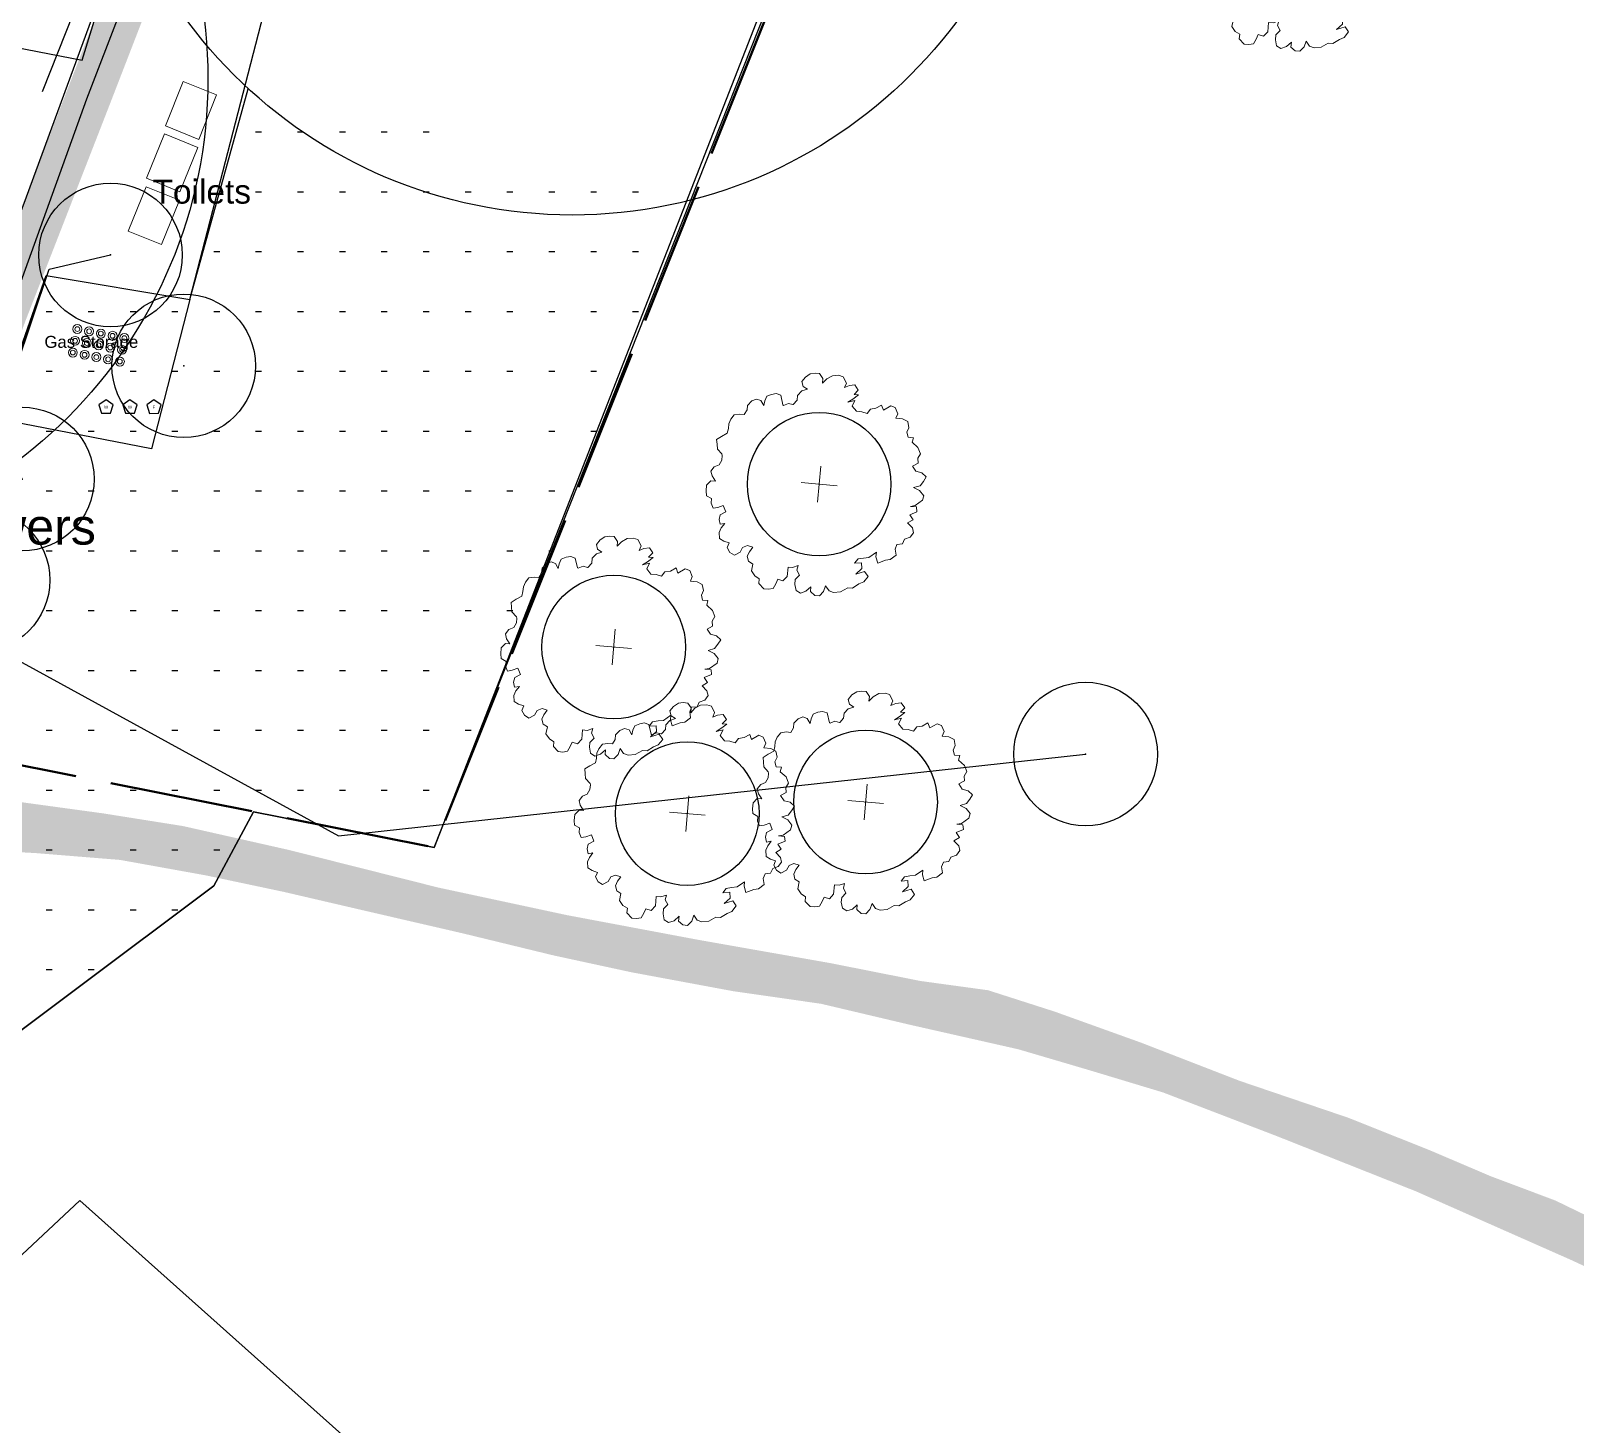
# Model space of a CAD drawing. Header units: metres. Extents: x 372109 to 376137, y 236217 to 239160.
# Drawn here: x 374267.7 to 374396.8, y 237912 to 238028.4 of the extents above; entities that cross this region are included whole.
import ezdxf

# ---------------------------------------------------------------- set-up
doc = ezdxf.new("R2010")
doc.units = ezdxf.units.M
doc.header["$MEASUREMENT"] = 0
doc.header["$PDMODE"] = 32
doc.header["$PDSIZE"] = 12
doc.linetypes.add('ACAD_ISO02W100', pattern=[15, 12, -3])
for name, color, linetype, lineweight, true_color in [('Areas ... Backstage', 16, 'Continuous', 25, 0x800000), ('Areas ... Camping', 96, 'Continuous', 25, 0x008000), ('Fire ... Foam Extinguisher', 3, 'Continuous', 25, 0x00ff00), ('Fire ... Water Extinguisher', 1, 'Continuous', 25, 0xff0000), ('Heras (internal)', 16, 'Continuous', 25, 0x800000), ('Heras (perimeter)', 16, 'Continuous', 25, 0x800000), ('Labels', 18, 'Continuous', 25, 0x000000), ('License ... License Boundary', 1, 'ACAD_ISO02W100', 50, 0xff0000), ('Lighting ... Festoon', 4, 'Continuous', 25, 0x00ffff), ('Natural ... Tree Stumps', 56, 'Continuous', 25, 0x808000), ('Natural ... Tree Symbols', 96, 'Continuous', 5, 0x008000), ('Natural ... Trees', 96, 'Continuous', 25, 0x008000), ('Natural ... Water', 176, 'Continuous', 25, 0x000080), ('NOC ... DK Radius', 216, 'Continuous', 25, 0x800080), ('Paths ... Fire', 253, 'Continuous', 25, 0xa0a0a4), ('Paths ... Roads', 56, 'Continuous', 25, 0x808000), ('Power ... 32', 5, 'Continuous', 25, 0x0000ff), ('Power ... Distro', 3, 'Continuous', 25, 0x00ff00), ('Services ... Water Lines', 5, 'Continuous', 25, 0x0000ff), ('Services ... Water Points', 5, 'Continuous', 25, 0x0000ff), ('Streets', 18, 'Continuous', 25, 0x000000), ('Structures', 18, 'Continuous', 18, 0x000000), ('Structures ... Internal', 9, 'Continuous', 0, 0xc0c0c0), ('Water ... Labels', 136, 'Continuous', 25, 0x008080), ('Water ... Points', 136, 'Continuous', 25, 0x008080)]:
    doc.layers.add(name, color=color, linetype=linetype, lineweight=lineweight, true_color=true_color)
doc.styles.add('textstyle122', font='Arial.ttf')
doc.styles.add('textstyle16', font='Arial.ttf')
doc.styles.add('textstyle17', font='Arial.ttf')
doc.styles.add('textstyle172', font='Arial.ttf')
doc.styles.add('textstyle68', font='Arial.ttf')

# ---------------------------------------------------------------- blocks, each defined once
blk = doc.blocks.new('Fire Extinguisher - Water')
at = {"layer": 'Fire ... Water Extinguisher'}
for p, q in [((0, 0.62), (-0.59, 0.19)), ((-0.59, 0.19), (-0.37, -0.5)), ((0.59, 0.19), (0, 0.62)), ((0.37, -0.5), (0.59, 0.19)), ((-0.37, -0.5), (0.37, -0.5))]:
    blk.add_line(p, q, dxfattribs=at)
at = {"layer": 'Fire ... Water Extinguisher', "insert": (0, 0), "char_height": 0.05, "attachment_point": 5, "style": 'textstyle17'}
blk.add_mtext('\\H0.25;W', dxfattribs=at)
blk = doc.blocks.new('Fire Extinguisher - Foam')
at = {"layer": 'Fire ... Foam Extinguisher'}
for p, q in [((-0.01, 0.63), (-0.6, 0.19)), ((-0.6, 0.19), (-0.37, -0.52)), ((0.6, 0.2), (-0.01, 0.63)), ((0.38, -0.51), (0.6, 0.2)), ((-0.37, -0.52), (0.38, -0.51))]:
    blk.add_line(p, q, dxfattribs=at)
at = {"layer": 'Fire ... Foam Extinguisher', "insert": (0, 0), "char_height": 1, "attachment_point": 5, "style": 'textstyle16'}
blk.add_mtext('\\H0.25;F', dxfattribs=at)
blk = doc.blocks.new('Tree')
at = {"layer": 'Natural ... Tree Symbols', "linetype": 'ByBlock'}
for p, q in [((0, -1.5), (0, 1.5)), ((-1.5, 0), (1.5, 0))]:
    blk.add_line(p, q, dxfattribs=at)
blk.add_lwpolyline([(-0.97, -7.72), (-1.22, -7.33), (-1.15, -6.93), (-1.6, -7.13), (-1.99, -7.13), (-1.99, -7.91), (-2.31, -8.32), (-2.76, -8.22), (-2.89, -8.61), (-3.08, -9.01), (-3.47, -9.11), (-3.85, -9.11), (-4.3, -8.71), (-4.3, -8.32), (-4.69, -8.11), (-5.01, -7.72), (-4.94, -7.13), (-5.32, -6.93), (-5.46, -6.53), (-5.32, -6.14), (-5.07, -5.74), (-5.52, -5.64), (-5.91, -5.83), (-6.09, -6.24), (-6.54, -6.53), (-6.93, -6.33), (-7.19, -5.94), (-7.06, -5.55), (-7.51, -5.44), (-7.89, -5.25), (-7.96, -4.75), (-7.83, -4.36), (-7.57, -3.96), (-7.96, -4.06), (-8.08, -3.66), (-8.02, -3.27), (-7.57, -2.97), (-7.83, -2.47), (-8.28, -2.67), (-8.66, -2.77), (-8.86, -2.37), (-8.86, -1.98), (-9.3, -1.78), (-9.36, -1.39), (-9.36, -0.89), (-9.04, -0.5), (-8.66, -0.5), (-8.98, -0.09), (-9.11, 0.3), (-8.86, 0.69), (-8.47, 0.89), (-8.28, 1.3), (-8.28, 1.69), (-8.32, 1.81), (-8.73, 2.18), (-8.79, 2.58), (-8.86, 2.97), (-8.47, 3.27), (-8.02, 3.57), (-7.96, 3.96), (-7.96, 4.36), (-7.83, 4.76), (-7.57, 5.15), (-7.12, 5.25), (-6.74, 5.25), (-6.54, 5.65), (-6.54, 6.04), (-6.22, 6.44), (-5.84, 6.63), (-5.46, 6.54), (-5.19, 6.14), (-5.14, 6.54), (-5.01, 6.93), (-4.62, 7.13), (-4.24, 7.23), (-3.85, 7.13), (-3.59, 6.34), (-3.53, 6.3), (-3.14, 6.5), (-2.76, 6.44), (-2.73, 6.44), (-2.44, 6.83), (-2.44, 7.23), (-2.12, 7.63), (-1.67, 7.82), (-2.05, 8.02), (-2.19, 8.42), (-1.92, 8.82), (-1.54, 9.12), (-1.15, 9.21), (-0.77, 9.21), (-0.45, 8.82), (-0.45, 8.42), (-0.13, 8.82), (0.32, 9.12), (0.83, 9.21), (1.22, 9.12), (1.54, 8.62), (1.41, 8.22), (1.8, 8.42), (2.25, 8.52), (2.57, 8.12), (2.25, 7.73), (2.63, 7.73), (2.18, 7.33), (1.8, 7.04), (2.37, 7.23), (2.18, 6.74), (2.57, 6.34), (3.02, 6.34), (3.47, 6.24), (3.72, 6.63), (4.17, 6.74), (4.62, 7.04), (4.81, 6.63), (5.39, 7.04), (5.77, 6.93), (6.03, 6.44), (5.9, 6.04), (6.47, 6.04), (6.92, 5.85), (7.06, 5.35), (6.92, 4.96), (7.06, 4.55), (7.51, 4.55), (7.44, 4.16), (7.96, 3.77), (8.21, 3.27), (8.02, 2.88), (8.08, 2.47), (7.64, 2.18), (7.96, 1.78), (8.47, 1.69), (8.86, 1.39), (8.66, 0.99), (8.41, 0.6), (7.89, 0.41), (8.41, 0.2), (8.79, -0.2), (8.72, -0.59), (8.14, -1.09), (7.76, -1.19), (8.27, -1.19), (8.34, -1.58), (7.76, -1.88), (8.08, -2.28), (7.64, -2.58), (8.08, -2.97), (8.21, -3.36), (7.96, -3.75), (7.51, -3.96), (7.37, -4.36), (6.92, -4.45), (6.8, -4.85), (6.92, -5.34), (6.47, -5.74), (6.09, -5.83), (5.45, -6.14), (5.26, -5.64), (5.26, -5.25), (4.68, -5.74), (4.23, -5.83), (3.78, -5.94), (3.53, -6.33), (4.1, -6.24), (4.17, -6.72), (3.72, -7.22), (4.42, -6.93), (4.75, -7.33), (4.42, -7.82), (4.04, -8.02), (3.53, -8.41), (3.14, -8.41), (2.57, -8.8), (1.99, -8.91), (1.6, -8.8), (1.28, -8.41), (1.15, -8.91), (0.83, -9.3), (0.45, -9.3), (0.06, -9.01), (0.06, -8.61), (-0.32, -9.01), (-0.77, -9.21), (-1.15, -9.01), (-1.29, -8.52), (-1.29, -8.11)], close=True, dxfattribs=at)
blk = doc.blocks.new('Composting Toilet 3-bay')
at = {"layer": 'Structures', "flags": 128}
blk.add_lwpolyline([(-2, -1.5), (2, -1.5), (2, 1.5), (-2, 1.5)], close=True, dxfattribs=at)
blk = doc.blocks.new('47kg gas cylinder')
at = {"layer": 'Structures ... Internal'}
for radius in [0.375, 0.2]:
    blk.add_circle((0, 0), radius, dxfattribs=at)

msp = doc.modelspace()

# ---------------------------------------------------------------- hatches: boundary and pattern name
at = {"layer": 'Areas ... Backstage', "transparency": 33554687}
h = msp.add_hatch(dxfattribs=at)
h.set_pattern_fill('ACAD_ISO07W100', color=256, style=0, pattern_type=0)
h.set_pattern_definition([(0, (0, 0), (0, 5), [0.5, -3])])
h.paths.add_polyline_path([(374199.22, 238005.1), (374239.41, 237997.06), (374242.82, 238007.54), (374250.12, 238005.36), (374248.52, 238000.99), (374259.98, 237996.91), (374265, 237996), (374269, 238008), (374281, 238006), (374286, 238024), (374322.88, 238014.31), (374301.43, 237960.2), (374286.33, 237963.18), (374283, 237957), (374236.72, 237922.36), (374227.59, 237924.16), (374225.21, 237917.77), (374224.02, 237917.69), (374189.48, 237925.74), (374149, 237935), (374152, 237952), (374185, 237946)], flags=0)
at = {"layer": 'Paths ... Roads', "transparency": 33554687}
for points in [[(374158.92, 238195.58), (374159.41, 238192.26), (374171.23, 238194.13), (374186.78, 238196.07), (374196.98, 238197.2), (374209.61, 238198.66), (374219.82, 238200.12), (374232.13, 238200.69), (374240.79, 238200.12), (374249.21, 238199.15), (374258.53, 238197.61), (374268.97, 238195.18), (374277.8, 238192.43), (374289.3, 238188.46), (374296.99, 238184.9), (374305.09, 238179.87), (374310.27, 238173.23), (374311.81, 238168.21), (374312.05, 238164.25), (374311.65, 238159.55), (374310.51, 238151.78), (374309.14, 238144.97), (374307.11, 238136.15), (374304.2, 238125.13), (374301.2, 238112.83), (374296.91, 238097.12), (374293.67, 238086.1), (374289.54, 238073.47), (374282.74, 238054.12), (374276.34, 238037.92), (374269.94, 238021.4), (374264.68, 238007.64), (374253.91, 237977.43), (374246.95, 237959.7), (374239.74, 237941.72), (374236.82, 237936.86), (374235.28, 237935.89), (374233.18, 237935.24), (374231.32, 237935.73), (374224.84, 237938.64), (374221.6, 237932.73), (374224.76, 237929.65), (374227.19, 237926.74), (374229.13, 237923.01), (374228, 237917.75), (374222.65, 237904.63), (374213.99, 237880.99), (374207.59, 237862.52), (374202.81, 237851.11), (374197.63, 237840.34), (374191.64, 237829.81), (374187.75, 237823.65), (374182.89, 237818.96), (374179.73, 237817.01), (374186.78, 237813.94), (374189.53, 237818.88), (374194.39, 237825.52), (374200.63, 237834.02), (374203.95, 237840.98), (374205.16, 237846.09), (374208.56, 237853.94), (374211.88, 237862.36), (374215.69, 237873.05), (374223.7, 237894.51), (374230.02, 237908.11), (374233.02, 237913.38), (374236.42, 237923.58), (374241.44, 237936.38), (374247.92, 237952.17), (374250.35, 237957.51), (374255.69, 237972.25), (374260.55, 237985.93), (374267.27, 238004.23), (374274.15, 238021.89), (374283.3, 238045.53), (374288.89, 238060.68), (374295.45, 238081.08), (374300.07, 238095.25), (374304.28, 238110.48), (374307.44, 238124.57), (374312.13, 238143.6), (374315.53, 238157.61), (374316.75, 238166.43), (374317.48, 238171.37), (374316.83, 238175.83), (374311.08, 238181.49), (374307.68, 238182.95), (374300.71, 238186.76), (374288.32, 238191.94), (374275.45, 238196.39), (374263.46, 238199.71), (374247.03, 238202.63), (374236.26, 238203.76), (374224.84, 238204.01), (374213.66, 238203.12), (374189.78, 238200.36), (374170.42, 238197.04)], [(374255.37, 237971.48), (374250.31, 237957.51), (374252.29, 237959.17), (374254.72, 237960.34), (374260.19, 237960.18), (374268.12, 237959.74), (374275.17, 237959.17), (374282.33, 237957.88), (374288.85, 237956.5), (374295.65, 237954.92), (374303.87, 237953.02), (374311.4, 237951.19), (374317.92, 237949.78), (374326.42, 237948.2), (374333.75, 237947.15), (374341.16, 237945.4), (374350.27, 237943.34), (374356.18, 237941.6), (374362.34, 237939.74), (374371.85, 237936.09), (374383.47, 237931.48), (374396.47, 237925.73), (374402.67, 237922.85), (374408.78, 237919.09), (374415.95, 237913.94), (374425.42, 237907.06), (374429.47, 237903.94), (374435.26, 237900.3), (374438.62, 237898.4), (374443.76, 237896.13), (374449.47, 237893.98), (374456.15, 237892), (374462.18, 237890.91), (374468.66, 237890.42), (374477.41, 237890.26), (374490.2, 237890.26), (374498.26, 237889.53), (374503.6, 237889.13), (374514.17, 237887.22), (374521.66, 237885.12), (374529.6, 237883.17), (374538.83, 237881.84), (374550.49, 237880.62), (374561.26, 237879.81), (374580.21, 237878.48), (374591.06, 237877.75), (374604.38, 237877.42), (374616.16, 237876.9), (374622.96, 237876.29), (374634.67, 237873.66), (374640.05, 237871.47), (374647.66, 237868.11), (374657.66, 237863.62), (374666.65, 237860.54), (374675.32, 237858.19), (374683.74, 237856.05), (374694.22, 237853.86), (374699.89, 237852.69), (374710.62, 237850.54), (374720.18, 237848.64), (374731.27, 237846.69), (374745.65, 237844.06), (374758.08, 237841.27), (374768.6, 237839.08), (374777.11, 237837.99), (374784.96, 237838.03), (374793.54, 237838.96), (374810.22, 237842.81), (374818.28, 237845.6), (374829.94, 237848.39), (374839.66, 237849.89), (374844.56, 237850.18), (374853.22, 237850.46), (374876.38, 237850.66), (374886.87, 237850.22), (374899.75, 237850.5), (374910.64, 237851.59), (374910.19, 237854.3), (374899.42, 237853.7), (374885.86, 237853.66), (374878.45, 237853.74), (374870.39, 237853.74), (374859.14, 237853.74), (374845.65, 237853.41), (374831.64, 237851.92), (374822.98, 237849.73), (374810.35, 237846.69), (374794.76, 237842.73), (374785.61, 237841.39), (374780.67, 237841.35), (374776.13, 237841.43), (374768.32, 237842.36), (374759.41, 237844.18), (374749.78, 237846.25), (374736.86, 237848.92), (374725.44, 237851.11), (374713.17, 237853.58), (374701.15, 237856.09), (374686.09, 237859.2), (374672.6, 237862.36), (374661.83, 237866.05), (374655.96, 237868.44), (374649.16, 237871.51), (374642.24, 237874.87), (374637.7, 237877.02), (374631.22, 237878.23), (374622.2, 237879.61), (374606.4, 237880.62), (374591.71, 237880.99), (374579.28, 237881.84), (374567.09, 237882.81), (374554.66, 237883.78), (374545.87, 237884.67), (374537.29, 237885.48), (374531.91, 237886.49), (374523.73, 237888.15), (374515.71, 237890.22), (374505.26, 237892.28), (374499.64, 237893.38), (374490.16, 237893.78), (374478.91, 237893.74), (374468.7, 237893.9), (374461.98, 237894.51), (374451.74, 237897.06), (374441.86, 237901.15), (374435.06, 237904.83), (374429.67, 237908.4), (374423.88, 237912.73), (374418.29, 237916.82), (374410.88, 237921.96), (374403.52, 237926.29), (374397.81, 237929.41), (374395.13, 237930.71), (374389.75, 237932.73), (374384.61, 237934.92), (374377.81, 237937.63), (374368.74, 237940.71), (374360.48, 237943.91), (374353.27, 237946.5), (374347.72, 237948.28), (374342.09, 237949.05), (374334.52, 237950.55), (374323.51, 237952.49), (374312.5, 237954.56), (374301.77, 237956.86), (374289.38, 237959.98), (374280.43, 237962), (374273.75, 237963.06), (374266.95, 237963.99), (374263.71, 237964.03), (374260.95, 237964.19), (374258.89, 237964.47), (374257.72, 237965.33), (374256.87, 237966.42), (374255.85, 237968.32)]]:
    msp.add_hatch(color=256, dxfattribs=at).paths.add_polyline_path(points, flags=0)

# ---------------------------------------------------------------- linework, layer by layer
at = {"layer": 'Areas ... Backstage', "flags": 128}
msp.add_lwpolyline([(374199.22, 238005.1), (374239.41, 237997.06), (374242.82, 238007.54), (374250.12, 238005.36), (374248.52, 238000.99), (374259.98, 237996.91), (374265, 237996), (374269, 238008), (374281, 238006), (374281, 238006), (374290.15, 238041.39), (374329.44, 238032.01), (374301.43, 237960.2), (374286.33, 237963.18), (374283, 237957), (374236.72, 237922.36), (374227.59, 237924.16), (374225.21, 237917.77), (374224.02, 237917.69), (374189.48, 237925.74), (374149, 237935), (374152, 237952), (374185, 237946)], close=True, dxfattribs=at)
at = {"layer": 'Areas ... Camping', "flags": 128}
msp.add_lwpolyline([(374215.18, 238087.62), (374288.39, 238071.92), (374267.33, 238014.56), (374265.65, 238010.07), (374245, 238014), (374242.5, 238006.57), (374239.41, 237997.06), (374199.22, 238005.1), (374185, 237946), (374152, 237952), (374149.28, 237952.62), (374165.03, 238048.69), (374204.79, 238041.01)], close=True, dxfattribs=at)
at = {"layer": 'Heras (internal)'}
for p, q in [((374281, 238006), (374277.79, 237993.51)), ((374272, 238003), (374272, 238003)), ((374277.79, 237993.51), (374265, 237996))]:
    msp.add_line(p, q, dxfattribs=at)
at = {"layer": 'Heras (internal)', "flags": 128}
msp.add_lwpolyline([(374263, 237991), (374269, 238008), (374281, 238006), (374285.89, 238023.61)], dxfattribs=at)
at = {"layer": 'Heras (perimeter)', "flags": 128}
msp.add_lwpolyline([(374003.72, 237965.11), (374001.89, 237943.92), (374006.51, 237936.07), (374027.59, 237925.79), (374046.75, 237938.45), (374055.03, 237955.12), (374057.99, 237958.55), (374066.62, 237958.08), (374074.32, 237954.02), (374134.45, 237938.74), (374162.92, 237931.43), (374189.48, 237925.74), (374224.02, 237917.69), (374225.21, 237917.77), (374227.59, 237924.16), (374236.72, 237922.36), (374283, 237957), (374286.33, 237963.18), (374301.43, 237960.2), (374350.62, 238084.29), (374367.43, 238144.1), (374378.12, 238242.25), (374380, 238256), (374391, 238257)], dxfattribs=at)
at = {"layer": 'License ... License Boundary', "flags": 128}
msp.add_lwpolyline([(374191.54, 238455.62), (374198.75, 238453.27), (374202.8, 238449.22), (374203.12, 238443.96), (374200.05, 238438.7), (374197.29, 238434.97), (374188.63, 238427.04), (374181.74, 238422.91), (374180.21, 238402.42), (374174.78, 238385.58), (374166.44, 238370.51), (374158.59, 238361.36), (374160.04, 238344.92), (374159.4, 238330.75), (374153.65, 238324.52), (374151.86, 238310.35), (374135.83, 238290.91), (374130.81, 238274.72), (374130.62, 238258.86), (374133.42, 238247.48), (374130.92, 238230.28), (374131.05, 238216.12), (374127.88, 238208.87), (374119.34, 238199.9), (374107.1, 238191.12), (374103.14, 238189.29), (374096.6, 238192.89), (374092.31, 238179.02), (374099.96, 238175.6), (374102.16, 238169.42), (374103.22, 238162.44), (374102.04, 238157.71), (374099.06, 238152.99), (374096.6, 238144.11), (374094.35, 238138.79), (374082.05, 238119.57), (374075.08, 238110.94), (374070.35, 238101.48), (374066.8, 238091.9), (374058.99, 238087.76), (374051.37, 238086.85), (374042.95, 238084.5), (374025.7, 238072.44), (374011.13, 238061.1), (374003.27, 238042.07), (373997.6, 238031.79), (373997.93, 238021.74), (373998.74, 238015.27), (373990.72, 237997.77), (373993.96, 237987.17), (373994.44, 237967.33), (373997.28, 237951.78), (374006.51, 237936.07), (374018.01, 237930.32), (374027.59, 237925.79), (374046.75, 237938.45), (374051.6, 237947.2), (374055.03, 237955.12), (374057.99, 237958.55), (374066.62, 237958.08), (374074.32, 237954.02), (374081.83, 237952.18), (374100.44, 237947.57), (374134.45, 237938.74), (374153.4, 237933.64), (374181.66, 237927.16), (374207.33, 237920.93), (374224.02, 237917.69), (374225.21, 237917.77), (374227.59, 237924.16), (374236.72, 237922.36), (374242.88, 237936.88), (374251.71, 237957.29), (374257.05, 237969.03), (374301.43, 237960.2), (374350.07, 238081.85), (374367.43, 238144.1), (374373.26, 238201.59), (374378.12, 238242.25), (374377.47, 238290.02), (374377.95, 238296.18), (374399.01, 238291.64), (374454.73, 238276.03), (374505.01, 238380.71), (374430, 238410), (374415.05, 238418.16), (374382.22, 238433.54), (374364.22, 238444.46), (374191.87, 238462.99)], close=True, dxfattribs=at)
at = {"layer": 'Lighting ... Festoon', "flags": 128}
msp.add_lwpolyline([(374268.68, 238023.39), (374275.8, 238041.33), (374290.53, 238082.85), (374299, 238108), (374309, 238152), (374310, 238171), (374301, 238180)], dxfattribs=at)
at = {"layer": 'Natural ... Tree Stumps'}
msp.add_point((374280.49, 238000.46), dxfattribs=at)
at = {"layer": 'Natural ... Trees'}
for p in [(374333.6, 237990.57), (374316.43, 237976.96), (374337.48, 237964.01), (374322.58, 237963.04)]:
    msp.add_point(p, dxfattribs=at)
at = {"layer": 'Natural ... Water'}
msp.add_lwpolyline([(374295.8, 237909.3), (374271.8, 237930.7), (374246.76, 237907.27), (374230.57, 237913.53)], dxfattribs=at)
at = {"layer": 'NOC ... DK Radius'}
for centre in [(374312.96, 238053.06), (374242.51, 238024.43)]:
    msp.add_circle(centre, 40, dxfattribs=at)
at = {"layer": 'Paths ... Fire', "flags": 128}
msp.add_lwpolyline([(374165.33, 238050.55), (374164.74, 238046.84), (374272, 238026), (374273.12, 238029.61)], close=True, dxfattribs=at)
at = {"layer": 'Power ... 32', "flags": 128}
msp.add_lwpolyline([(374267, 237991), (374265, 237996), (374269.25, 238008.54), (374274.37, 238009.72)], dxfattribs=at)
at = {"layer": 'Power ... Distro'}
for p in [(374274.37, 238009.72), (374267, 237991)]:
    msp.add_point(p, dxfattribs=at)
at = {"layer": 'Services ... Water Lines'}
msp.add_lwpolyline([(374077.4, 238104.94), (374088.13, 238095.09), (374211.49, 238006.06), (374293.44, 237961.19), (374355.87, 237968.02)], dxfattribs=at)
at = {"layer": 'Services ... Water Points'}
msp.add_point((374355.87, 237968.02), dxfattribs=at)
at = {"layer": 'Streets', "flags": 128}
msp.add_lwpolyline([(374229.45, 237914.15), (374243.6, 237947.32), (374257.48, 237981.45), (374272.39, 238022.78), (374284.04, 238053.05), (374295.89, 238088.08), (374301.81, 238109.3), (374306.87, 238128.92), (374312.3, 238152.61), (374314.64, 238169.88), (374312.91, 238174.26)], dxfattribs=at)
at = {"layer": 'Water ... Points'}
msp.add_point((374263.3, 237982.56), dxfattribs=at)

# ---------------------------------------------------------------- block references
at = {"layer": 'Fire ... Foam Extinguisher'}
msp.add_blockref('Fire Extinguisher - Foam', (374278, 237997), dxfattribs=at)
at = {"layer": 'Fire ... Water Extinguisher'}
for p in [(374274, 237997), (374276, 237997)]:
    msp.add_blockref('Fire Extinguisher - Water', p, dxfattribs=at)
at = {"layer": 'Natural ... Tree Symbols', "rotation": 355}
for p in [(374373.76, 238036.08), (374333.6, 237990.57), (374316.43, 237976.96), (374337.48, 237964.01), (374322.58, 237963.04)]:
    msp.add_blockref('Tree', p, dxfattribs=at)
at = {"layer": 'Structures', "rotation": 68.00000000000001}
for p in [(374281.1, 238021.8), (374279.53, 238017.42), (374278, 238013)]:
    msp.add_blockref('Composting Toilet 3-bay', p, dxfattribs=at)
at = {"layer": 'Structures ... Internal', "rotation": 259.1753358522907, "row_count": 5, "column_count": 3, "row_spacing": 1, "column_spacing": 1}
msp.add_blockref('47kg gas cylinder', (374271.6, 238003.53), dxfattribs=at)

# ---------------------------------------------------------------- texts
at = {"layer": 'Labels', "attachment_point": 5}
for s, insert, char_height, style in [('\\H2;Toilets', (374282, 238015), 3, 'textstyle68'), ('Gas Storage', (374272.77, 238002.31), 1, 'textstyle122')]:
    msp.add_mtext(s, dxfattribs=dict(at, insert=insert, char_height=char_height, style=style))
at = {"layer": 'Water ... Labels', "insert": (374265, 237987), "char_height": 3, "attachment_point": 5, "style": 'textstyle172'}
msp.add_mtext('Showers', dxfattribs=at)

doc.saveas('drawing.dxf')
